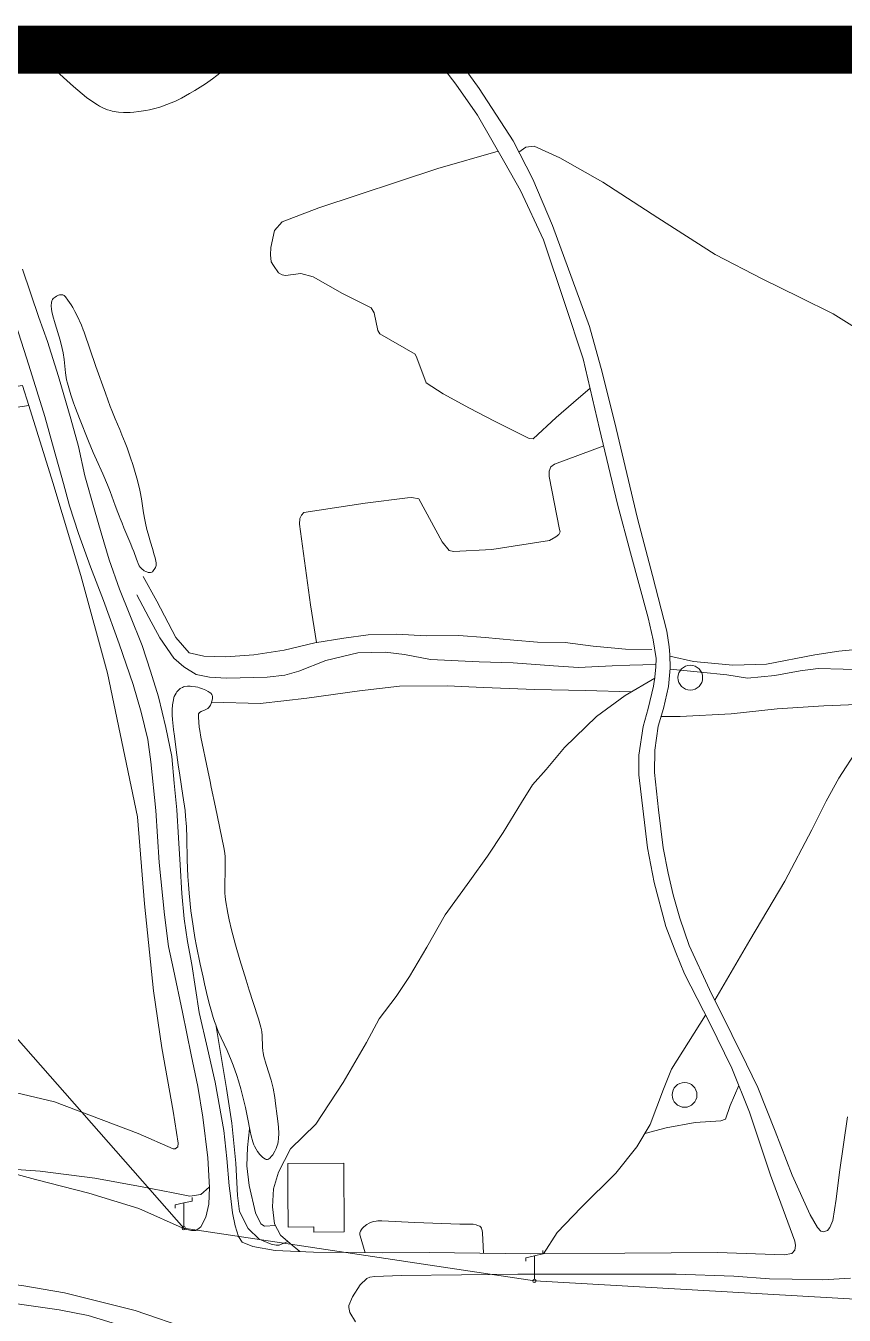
# Model space of a CAD drawing. Header units: millimetres. Extents: x 10 to 1007146, y 455139 to 1110758.
# Drawn here: x 503363.26 to 503376.89, y 555453.32 to 555474.79 of the extents above; entities that cross this region are included whole.
import ezdxf

# ---------------------------------------------------------------- set-up
doc = ezdxf.new("R2010")
doc.units = ezdxf.units.MM
doc.header["$LTSCALE"] = 10
doc.layers.add('CADRE', color=7, linetype='Continuous')
for name, color, linetype, lineweight in [('Hceau', 152, 'Continuous', 0), ('Hpuit', 152, 'Continuous', 0), ('OACCIDENT', 5, 'Continuous', 0), ('PBDUR', 1, 'Continuous', 0), ('PCLOTURE GRILLAGE', 30, 'Continuous', 0), ('PELECTRIQUE', 7, 'Continuous', 0), ('PELECTRIQUE-BT', 7, 'Continuous', 0), ('PISTE', 1, 'Continuous', 0), ('PLIMCULTURE', 2, 'Continuous', 0), ('Vjardin', 70, 'Continuous', 0)]:
    doc.layers.add(name, color=color, linetype=linetype, lineweight=lineweight)

# ---------------------------------------------------------------- blocks, each defined once
blk = doc.blocks.new('POTEAU BT_1')
at = {"layer": 'PELECTRIQUE-BT', "color": 7, "linetype": 'Continuous', "lineweight": 0}
for p, q in [((0, 375), (125.816461, 404.042842)), ((125.816461, 404.042842), (125.816461, 454.042842)), ((-125.816461, 345.957158), (0, 375)), ((-125.816461, 345.957158), (-125.816461, 295.957158)), ((0, 25), (0, 375))]:
    blk.add_line(p, q, dxfattribs=at)
blk.add_circle((0, 0), 25, dxfattribs=at)
blk = doc.blocks.new('puits_4')
at = {"layer": 'Hpuit', "color": 152, "linetype": 'Continuous', "lineweight": 0}
blk.add_circle((0, 0), 184.0799125992892, dxfattribs=at)

msp = doc.modelspace()

# ---------------------------------------------------------------- linework, layer by layer
at = {"elevation": -0.3541890150082452}
msp.add_lwpolyline([(503345.1074652424, 555474.3865933891), (503435.1138354588, 555474.3934711379), (503435.1209353135, 555381.4804874847), (503345.1145650972, 555381.473609736)], close=True, dxfattribs=at)
at = {"layer": 'CADRE', "color": 0, "lineweight": -2, "const_width": 0.8, "elevation": -0.3541890150082452, "flags": 128}
msp.add_lwpolyline([(503345.1074652424, 555474.3865933891), (503435.381180128, 555474.3865933891), (503435.3794921524, 555381.473609736), (503345.1074652424, 555381.4752497661)], close=True, dxfattribs=at)
at = {"layer": 'Hceau', "color": 0}
for points in [[(503373.7563465355, 555464.1528875504, 9.188846588406363), (503373.3194309563, 555464.1381070707, 9.104894105075882), (503373.0247186495, 555464.1296254983, 9.0377321184115), (503372.4641497385, 555464.1023742227, 8.936989138414921), (503372.0498948644, 555464.126793225, 8.836246158418344), (503371.3759555093, 555464.1757534103, 8.752293675087865), (503370.8133140491, 555464.1959307641, 8.651550695091286), (503370.0012948564, 555464.2324087531, 8.55080771509471), (503369.5705383483, 555464.314556028, 8.517226721762517), (503369.2469602473, 555464.3576063139, 8.483645728430325), (503368.7914962075, 555464.3428112083, 8.399693245099845), (503368.2556828197, 555464.2165943831, 8.332531258435461), (503367.8085024508, 555464.0388929145, 8.282159768437172), (503367.5735716313, 555463.9727172713, 8.282159768437172), (503367.2809268279, 555463.9374288215, 8.24857877510498), (503366.6008203954, 555463.9224562567, 8.147835795108403), (503366.3184676964, 555463.9387307535, 8.097464305110114), (503366.0958745974, 555463.985985261, 8.047092815111824), (503365.889749785, 555464.1116159314, 8.013511821779632), (503365.7269001615, 555464.2558405703, 7.979930828447441), (503365.4898087042, 555464.5959144119, 7.929559338449152), (503365.3104245929, 555464.9319095502, 7.912768841783056), (503365.1104199652, 555465.313256595, 7.895978345116959)], [(503377.58926362, 555464.0787491746, 9.617956610362716), (503377.2904309506, 555464.0640777505, 9.567585120364427), (503376.4578058855, 555464.0861041516, 9.46684214036785), (503376.1589793607, 555464.0466864462, 9.433261147035658), (503375.7344455461, 555463.9659257454, 9.416470650369561), (503375.283109987, 555463.924325375, 9.349308663705179), (503374.9368585104, 555463.9797309504, 9.315727670372985), (503374.4999287804, 555464.0226917565, 9.231775187042503), (503373.9916757981, 555464.070317669, 9.207729069020411)]]:
    msp.add_polyline3d(points, dxfattribs=at)
at = {"layer": 'OACCIDENT', "color": 0}
for points in [[(503365.2160045044, 555465.6155003202, 8.00061593678356), (503365.4431242557, 555465.2072821574, 8.050987426781848), (503365.7577677266, 555464.6011858358, 8.101358916780136), (503365.982767481, 555464.347155202, 8.134939910112328), (503366.2243816405, 555464.2910827716, 8.168520903444522), (503366.5909505245, 555464.2809464876, 8.286054380107194), (503367.0553993293, 555464.312558186, 8.336425870105483), (503367.5635751416, 555464.3900435197, 8.403587856769867), (503368.0738230275, 555464.5112867252, 8.470749843434252), (503368.5590879372, 555464.5908381138, 8.487540340100347), (503368.9652137634, 555464.64532487, 8.537911830098636), (503369.4359154385, 555464.6581886658, 8.60507381676302), (503369.9274551118, 555464.6273121234, 8.65544530676131), (503370.4731377978, 555464.6339825974, 8.73939779009179), (503370.9126089598, 555464.600982332, 8.756188286757887), (503371.3916556039, 555464.5555106472, 8.840140770088368), (503371.7811399577, 555464.5245555625, 8.90730275675275), (503372.2435150919, 555464.5186602671, 8.974464743417135), (503372.712151895, 555464.4565114655, 9.024836233415424), (503373.2516003625, 555464.4048353825, 9.125579213412001), (503373.6889821722, 555464.3989207152, 9.192741200076386)], [(503373.9896762366, 555464.2905350669, 9.20563708507246), (503374.3792765791, 555464.2021580592, 9.272799071736845), (503375.0347731921, 555464.1408059736, 9.390332548399517), (503375.5954335385, 555464.1536288465, 9.440704038397806), (503376.4034094949, 555464.3130876977, 9.558237515060478), (503376.8053414527, 555464.3711591284, 9.608609005058767), (503377.2093387829, 555464.412732039, 9.658980495057056), (503377.6092166711, 555464.4419265686, 9.726142481721439), (503377.8112162672, 555464.4585879907, 9.793304468385825), (503378.2275052155, 555464.4698295845, 9.850139068297471)], [(503373.3470962584, 555463.6965471053, 9.192741200076386), (503372.5762948015, 555463.7186805406, 9.108788716745906), (503371.7373010113, 555463.7345572154, 8.940883750084943), (503370.885904497, 555463.7669648654, 8.856931266754463), (503370.2762866236, 555463.7954286574, 8.789769280090079), (503369.4848274572, 555463.7885993699, 8.722607293425693), (503368.819441004, 555463.7095036798, 8.60507381676302), (503367.9432840435, 555463.588889246, 8.504330836766444), (503367.5589298559, 555463.5451652948, 8.38679736010377), (503367.1663104249, 555463.4993671975, 8.302844876773289), (503366.3560641439, 555463.5262811192, 8.231400082155961)], [(503377.8923987021, 555463.4823621416, 9.817672068450753), (503377.2430995747, 555463.4880311454, 9.733719585120273), (503376.5505208976, 555463.4647904348, 9.683348095121984), (503375.7775596592, 555463.4146728545, 9.6161861084576), (503375.0107913538, 555463.3274348694, 9.53223362512712), (503374.1615607395, 555463.2875688873, 9.414700148464444), (503373.8408068077, 555463.2836446165, 9.31270414967)], [(503362.8931386826, 555457.0665296243, 8.202287151923263), (503363.738369757, 555456.8696574684, 8.269449138587646), (503365.1330895805, 555456.3411590228, 8.403773111916417), (503365.7148490228, 555456.0838453479, 8.538097085245186), (503365.7478243246, 555456.0838768593, 8.538097085245186), (503365.7910963508, 555456.1189589836, 8.538097085245186), (503365.7952037299, 555456.1807991446, 8.538097085245186), (503365.712640047, 555456.7125121587, 8.470935098580801), (503365.5248445087, 555457.7656102993, 8.353401621918128), (503365.3844748384, 555458.7177546131, 8.286239635253743), (503365.237805362, 555460.1666445072, 8.235868145255456), (503365.1179288606, 555461.6134987541, 8.202287151923263)], [(503367.6247151284, 555454.5421435938, 8.946806989562166), (503367.4797270104, 555454.479835742, 8.946806989562166), (503367.4300115845, 555454.4797894072, 8.946806989562166), (503367.3450770512, 555454.4962896543, 8.946806989562166), (503367.1461947506, 555454.5810738532, 8.946806989562166), (503366.9617893184, 555454.7612029864, 8.963597486228261), (503366.816717759, 555455.0408453473, 8.963597486228261), (503366.783508901, 555455.3081573679, 8.946806989562166), (503366.7564481256, 555455.8469628993, 8.82927351289949), (503366.6921229398, 555456.5121356747, 8.728530532902916), (503366.6007839061, 555457.0902735179, 8.644578049572434), (503366.4328259209, 555458.1224851249, 8.450814934489175)], [(503367.4184546419, 555454.8084919367, 8.84122219001031), (503367.2338085181, 555454.8000172077, 8.84122219001031), (503367.1757078621, 555454.8373247217, 8.84122219001031), (503367.0864506951, 555455.021974747, 8.84122219001031), (503366.9826046915, 555455.4764460442, 8.807641196678116), (503366.9410306546, 555455.8043604846, 8.740479210013731), (503366.9534043216, 555456.1094931121, 8.656526726683252), (503366.988470597, 555456.4171871288, 8.6089260044448)], [(503362.7057579461, 555455.7704389545, 9.131674947258306), (503363.5004655457, 555455.7153289075, 9.064512960593921), (503364.4110402619, 555455.5981632104, 9.064512960593921), (503365.1974560216, 555455.4539702137, 9.014141470595632), (503365.7127673735, 555455.3509325074, 8.997350973929537), (503365.994225684, 555455.2952983315, 8.963769980597345), (503366.1763241829, 555455.3265161532, 8.930188987265153), (503366.3164850781, 555455.4497607141, 8.910667012601415)], [(503365.8624150268, 555450.8186159874, 8.756373541904436), (503365.9701011035, 555451.3268963943, 8.773164038570531), (503366.0633040954, 555451.7127856221, 8.789954535236628), (503366.1751356524, 555452.2252182998, 8.840326025234917), (503366.1605721816, 555452.4326232527, 8.857116521901013), (503366.1024901686, 555452.5570184853, 8.890697515233205), (503365.9407354107, 555452.7186489084, 8.890697515233205), (503365.6234893957, 555452.8635357199, 8.9074880118993), (503364.9703495692, 555453.1055848488, 8.941069005231492), (503364.2985598568, 555453.3082064514, 8.974649998563686), (503363.8175375561, 555453.4031545419, 9.008230991895879), (503363.1167462886, 555453.5061869178, 9.04181198522807), (503362.4491406312, 555453.5553225442, 9.075392978560263), (503361.1865085908, 555453.5935124236, 9.142554965224647), (503360.1000980159, 555453.6588370104, 9.226507448555129), (503359.3226160079, 555453.6788278036, 9.310459931885608), (503358.1201163554, 555453.6859628814, 9.411202911882185), (503357.8874511893, 555453.7010921454, 9.442261860678487)]]:
    msp.add_polyline3d(points, dxfattribs=at)
at = {"layer": 'PBDUR', "color": 0, "lineweight": 13}
msp.add_polyline3d([(503367.6289645264, 555454.9061232691, 9.28775369549747), (503367.6296520841, 555454.7825136996, 9.28775369549747), (503368.0592721319, 555454.7849034667, 9.28775369549747), (503368.0597550568, 555454.6980808525, 9.28775369549747), (503368.5624145179, 555454.700876822, 9.28775369549747), (503368.5560267483, 555455.8492433274, 9.28775369549747), (503367.6237473514, 555455.8440575909, 9.28775369549747), (503367.6270266984, 555455.254511488, 9.28775369549747), (503367.6270266984, 555455.254511488, 9.522820648822815), (503367.6289645264, 555454.9061232691, 9.522820648822815)], close=True, dxfattribs=at)
msp.add_3dface([(503362.9479071284, 555468.7580238648, 8.011675948874162), (503363.0479113734, 555468.4248884629, 8.011675948874162), (503363.3122855643, 555468.4646421439, 8.011675948874162), (503363.2060360383, 555468.7977732628, 8.011675948874162)], dxfattribs=at)
at = {"layer": 'PCLOTURE GRILLAGE', "color": 0, "linetype": 'Continuous', "lineweight": 0}
msp.add_polyline3d([(503365.1179288606, 555461.6134987541, 8.389581560260943), (503364.6179225379, 555464.0070209628, 8.255257586932174), (503364.1763671715, 555465.6345334998, 8.120933613603405), (503363.7098601034, 555467.178758789, 8.087352620271213), (503363.3122855643, 555468.4646421439, 8.020190633606829)], dxfattribs=at)
at = {"layer": 'PELECTRIQUE', "color": 0}
msp.add_polyline3d([(503381.6753255176, 555453.1428700186, 10.89136556350927), (503377.2748761934, 555453.5717473271, 9.85035477021131), (503371.732247428, 555453.8859667312, 9.14515391023527), (503365.8912257698, 555454.7644322662, 8.97724894357431), (503359.5728059308, 555461.9422622316, 8.255257586932174), (503354.9285413694, 555459.6609550811, 8.507115036923617), (503350.3067645433, 555457.3855172561, 8.876505963577731), (503345.9205152186, 555455.2487185381, 9.397011360226713)], dxfattribs=at)
at = {"layer": 'PISTE', "color": 0}
for points in [[(503363.203019732, 555470.7366020229, 7.618935150126373), (503363.4740053358, 555469.9269023691, 7.702887633456855), (503363.6210422577, 555469.528881112, 7.744863875122095), (503363.8027593478, 555468.9439204726, 7.820421110119526), (503364.0117934899, 555468.2413360958, 7.870792600117816), (503364.136803105, 555467.7813460364, 7.912768841783056), (503364.2450256218, 555467.2929961048, 7.946349835115249), (503364.4057463186, 555466.7269364903, 7.954745083448297), (503364.5139446595, 555466.3425618197, 7.9379545867822), (503364.6494480604, 555465.8920259476, 7.921164090116103), (503364.8195966781, 555465.4057872839, 7.912768841783056), (503364.9939300305, 555464.9783635873, 7.929559338449152), (503365.1966219315, 555464.4679747284, 7.971535580114392), (503365.3373678303, 555464.0415955207, 8.005116573446584), (503365.47181675, 555463.6120644794, 8.055488063444873), (503365.5936896596, 555463.0995611182, 8.12265005010926), (503365.693513872, 555462.6175113467, 8.1646262917745), (503365.7282531993, 555462.1764103024, 8.214997781772786), (503365.7745396086, 555461.7290096745, 8.24857877510498), (503365.8019364896, 555461.2669022622, 8.29055501677022), (503365.8335302091, 555460.8121472814, 8.307345513436315), (503365.8567316604, 555460.337436042, 8.315740761769364), (503365.8988142026, 555459.9131402716, 8.340926506768508), (503365.9513812441, 555459.5392585447, 8.374507500100702), (503366.0228432416, 555459.1559278985, 8.408088493432894), (503366.1501219343, 555458.3544935232, 8.458459983431181), (503366.2835597617, 555457.7590220376, 8.534017218428614), (503366.4148909162, 555457.1961080595, 8.634760198425191), (503366.5592307585, 555456.3933404793, 8.752293675087865), (503366.6090993578, 555455.922586671, 8.827850910085298), (503366.6496350915, 555455.4684163469, 8.903408145082729), (503366.66936928, 555455.3045879413, 8.936989138414921), (503366.7015720056, 555455.0173674639, 8.962174883414066), (503366.7472315332, 555454.804823637, 8.962174883414066), (503366.803248867, 555454.6233992126, 8.970570131747113), (503366.866494905, 555454.5290900345, 8.970570131747113), (503367.0426005082, 555454.4567150706, 8.970570131747113), (503367.4134358896, 555454.394886882, 8.970570131747113), (503368.0515022337, 555454.3664721653, 8.970570131747113), (503369.2053988037, 555454.3530520488, 9.004151125079307), (503369.9760398257, 555454.3620691143, 9.020941621745402), (503371.6685608826, 555454.3367213305, 9.121684601741979), (503373.2367759626, 555454.3464905507, 9.272799071736845), (503374.780085767, 555454.3582976891, 9.474285031729998), (503375.8926474768, 555454.3201769366, 9.658980495057056), (503376.0203793266, 555454.3429739757, 9.675770991723153), (503376.0718730238, 555454.3966219805, 9.692561488389249), (503376.0821545287, 555454.4770308877, 9.709351985055344), (503376.0697748677, 555454.5491724377, 9.709351985055344), (503375.9543209225, 555454.8644759352, 9.709351985055344), (503375.6636273683, 555455.6455175184, 9.658980495057056), (503375.3131192468, 555456.6945000759, 9.575028011726575), (503375.0203772934, 555457.4281248039, 9.558237515060478), (503374.6534615518, 555458.1761102609, 9.491075528396093), (503374.2329601009, 555458.9982599485, 9.42391354173171), (503374.0886514033, 555459.3568282243, 9.407123045065614), (503373.9237214404, 555459.7895916816, 9.390332548399517), (503373.7257534182, 555460.5191826269, 9.390332548399517), (503373.6164153854, 555461.0963047248, 9.390332548399517), (503373.4718939591, 555462.3124643946, 9.33996105840123), (503373.4738724203, 555462.6423091524, 9.323170561735132), (503373.5438043102, 555463.1165242413, 9.306380065069035), (503373.6240806245, 555463.417581519, 9.25600857507075), (503373.714640417, 555463.7908016674, 9.222427581738556), (503373.7372672978, 555463.9371907823, 9.20563708507246), (503373.7557658313, 555464.1144988338, 9.188846588406363), (503373.7577928387, 555464.2484993535, 9.188846588406363), (503373.7103285806, 555464.5618054998, 9.20563708507246), (503373.6257665977, 555464.9266145555, 9.222427581738556), (503373.3308768434, 555466.0127568293, 9.20563708507246), (503373.1184668811, 555466.8227334128, 9.20563708507246), (503372.8173553993, 555468.073791358, 9.172056091740268), (503372.5451082671, 555469.2424157668, 9.172056091740268), (503372.2402290195, 555470.163594341, 9.172056091740268), (503371.8841508779, 555471.2220541486, 9.138475098408074), (503371.5022054209, 555472.0415839949, 9.121684601741979), (503371.2413774754, 555472.5030706789, 9.088103608409787), (503370.7859669226, 555473.2956637382, 9.07131311174369), (503370.423734794, 555473.8171184398, 9.054522615077595), (503369.9825864529, 555474.3884941972, 9.054522615077595)], [(503370.3384819555, 555474.3885213926, 9.073864350224062), (503370.3925761102, 555474.3180959004, 9.07131311174369), (503370.8106896011, 555473.7407827027, 9.088103608409787), (503371.375785602, 555472.8695951055, 9.104894105075882), (503371.7028702478, 555472.2301127274, 9.138475098408074), (503372.0320553887, 555471.4602064086, 9.172056091740268), (503372.3592014688, 555470.5660841754, 9.172056091740268), (503372.6470071385, 555469.7795878107, 9.20563708507246), (503372.8582472563, 555469.0178821367, 9.20563708507246), (503373.0922907845, 555468.0802215234, 9.20563708507246), (503373.4485513238, 555466.5816081491, 9.239218078404653), (503373.6991512301, 555465.6315372657, 9.239218078404653), (503373.9393993525, 555464.7063023179, 9.239218078404653), (503373.9746383576, 555464.4454757259, 9.222427581738556), (503373.9891530931, 555464.3192007702, 9.20563708507246), (503373.9933468968, 555464.0894066885, 9.20563708507246), (503373.9665215234, 555463.7829925135, 9.239218078404653), (503373.879704108, 555463.4185707594, 9.28958956840294), (503373.7949387094, 555463.1245386183, 9.33996105840123), (503373.7391668775, 555462.7270139739, 9.373542051733422), (503373.7330498536, 555462.3522959615, 9.373542051733422), (503373.7973442417, 555461.7312668547, 9.390332548399517), (503373.8781956138, 555461.0957573216, 9.407123045065614), (503373.9610637044, 555460.6776247651, 9.407123045065614), (503374.0418491961, 555460.3153871653, 9.407123045065614), (503374.1516100226, 555459.924186046, 9.42391354173171), (503374.3110457531, 555459.4729816141, 9.42391354173171), (503374.6505678577, 555458.7403467344, 9.457494535063903), (503375.0180135177, 555457.9922245314, 9.533051770061334), (503375.2636947459, 555457.4927854659, 9.566632763393526), (503375.452600824, 555457.1089191104, 9.600213756725719), (503375.7406378196, 555456.3772389219, 9.64218999839096), (503376.0275260193, 555455.646895729, 9.709351985055344), (503376.3277998367, 555454.9867372755, 9.742932978387536), (503376.4484163757, 555454.7744480114, 9.76811872338668), (503376.5040763678, 555454.713666413, 9.784909220052777), (503376.549419408, 555454.7023667393, 9.793304468385825), (503376.6122724926, 555454.7230468001, 9.801699716718874), (503376.6534781379, 555454.7746389739, 9.826885461718017), (503376.701880632, 555454.8922267448, 9.843675958384114), (503376.7584681693, 555455.2469694898, 9.885652200049355), (503376.8150316218, 555455.6986334723, 9.894047448382402), (503376.9446415363, 555456.6195049603, 9.90244269671545)], [(503363.0972549112, 555469.793576737, 7.686097136790758), (503363.3086470452, 555469.1328655768, 7.770049620121237), (503363.5759998991, 555468.2815997633, 7.820421110119526), (503363.7231605789, 555467.7596401358, 7.870792600117816), (503363.8889770106, 555467.1651843748, 7.921164090116103), (503363.9884702297, 555466.7944226619, 7.9379545867822), (503364.1376866897, 555466.3346193715, 7.9379545867822), (503364.3366288613, 555465.7754153269, 7.921164090116103), (503364.5542090425, 555465.2162288256, 7.921164090116103), (503364.8173877213, 555464.497555119, 7.9379545867822), (503365.047422536, 555463.8182149838, 8.005116573446584), (503365.182143742, 555463.3542544901, 8.055488063444873), (503365.2899402147, 555462.9026997803, 8.12265005010926), (503365.3438738794, 555462.53189552, 8.173021540107547), (503365.4269071338, 555461.7218940508, 8.223393030105834), (503365.483033285, 555460.8517849128, 8.273764520104123), (503365.5681526387, 555459.9796308929, 8.307345513436315), (503365.638690228, 555459.4575998153, 8.357717003434605), (503365.7195490082, 555459.072318048, 8.391297996766797), (503365.8688261065, 555458.3638972057, 8.458459983431181), (503366.01189198, 555457.6492551217, 8.559202963427758), (503366.1238484564, 555457.1231189105, 8.643155446758238), (503366.210950263, 555456.6135342149, 8.727107930088719), (503366.2898088481, 555455.9381966877, 8.827850910085298), (503366.3168511753, 555455.4430585355, 8.911803393415777), (503366.3065643686, 555455.1654259907, 8.962174883414066), (503366.2569159373, 555454.9478391871, 8.978965380080162), (503366.1741190827, 555454.7882323609, 8.978965380080162), (503366.1451326397, 555454.7633436074, 8.978965380080162), (503366.0892271227, 555454.7280705613, 8.978965380080162), (503366.0208881733, 555454.725935073, 8.978965380080162), (503365.915267051, 555454.7486264104, 8.978965380080162), (503365.1427395768, 555455.0938985319, 8.995755876746259), (503364.3101778891, 555455.350026662, 9.02933687007845), (503363.4227219018, 555455.5769787885, 9.079708360076738), (503362.7057579461, 555455.7704389545, 9.131674947258306)], [(503367.8269846565, 555454.3764705403, 8.970570131747113), (503367.6633204726, 555454.5089414335, 8.970570131747113), (503367.4996542003, 555454.6497014591, 8.869827151750536), (503367.4043292608, 555454.8361150302, 8.836246158418344), (503367.3690479741, 555455.1199809789, 8.836246158418344), (503367.3855448461, 555455.4204734758, 8.819455661752249), (503367.4683285305, 555455.6982332355, 8.802665165086152), (503367.6691483472, 555456.0880054857, 8.785874668420057), (503368.0915914291, 555456.4966357352, 8.785874668420057), (503368.5450346008, 555457.1891939738, 8.785874668420057), (503368.9342732192, 555457.8588973433, 8.802665165086152), (503369.14337825, 555458.2486772786, 8.802665165086152), (503369.429124382, 555458.6240233551, 8.836246158418344), (503369.6485999627, 555458.9557898944, 8.869827151750536), (503369.9384614015, 555459.443041588, 8.869827151750536), (503370.2469522364, 555459.9800448349, 8.920198641748826), (503370.6569281133, 555460.5502993411, 8.970570131747113), (503370.9509518231, 555460.956736901, 9.004151125079307), (503371.209766702, 555461.3507080728, 9.054522615077595), (503371.5141236105, 555461.8524790568, 9.088103608409787), (503371.6983959079, 555462.1489843181, 9.088103608409787), (503371.9261753223, 555462.4040851885, 9.104894105075882), (503372.2347082917, 555462.7690912916, 9.138475098408074), (503372.7669033922, 555463.2855816684, 9.155265595074171), (503373.2411434764, 555463.6341651122, 9.188846588406363), (503373.7354100677, 555463.9251751371, 9.207015249038813)], [(503374.7375125021, 555458.5633269177, 9.475372720104028), (503375.3200602041, 555459.5584540638, 9.576115700100607), (503375.9046766795, 555460.5453122723, 9.660068183431086), (503376.3508608183, 555461.3997056066, 9.693649176763278), (503376.5904741004, 555461.8755095056, 9.693649176763278), (503376.8032433102, 555462.2603078686, 9.710439673429374), (503377.1172525389, 555462.7485879783, 9.77760166009376), (503377.3755037038, 555463.0693292585, 9.794392156759855), (503377.7102277136, 555463.3611940416, 9.794392156759855), (503378.0713610778, 555463.6013960365, 9.840541956213064)], [(503371.8840852749, 555454.3380640249, 9.142452655131628), (503372.113394887, 555454.6939295963, 9.192824145129917), (503372.5100879947, 555455.1078487874, 9.226405138462109), (503373.0886063087, 555455.6811543572, 9.276776628460398), (503373.435694525, 555456.1177720764, 9.360729111790878), (503373.6587996344, 555456.4922414918, 9.377519608456975), (503373.879785022, 555457.0817533528, 9.411100601789167), (503374.0140347431, 555457.4147846441, 9.427891098455262), (503374.5828811089, 555458.3141067435, 9.479802500871122)], [(503366.0174676224, 555453.07197753, 8.911803393415777), (503365.0829199826, 555453.3914513215, 8.94538438674797), (503363.9048760958, 555453.687696667, 9.012546373412354), (503363.1951497853, 555453.8117114439, 9.046127366744548), (503362.2252748504, 555453.9228884766, 9.096498856742834), (503361.1763249508, 555453.9902286588, 9.180451340073315), (503359.8422475015, 555454.0613581601, 9.264403823403796), (503358.9639592925, 555454.12059329, 9.348356306734276), (503358.0835994263, 555454.1423405673, 9.415518293398662), (503357.3385335414, 555454.1059561629, 9.499470776729142), (503356.5060725309, 555454.006981526, 9.600213756725719), (503355.7423023795, 555453.8664473755, 9.6841662400562), (503355.086767036, 555453.6802408224, 9.784909220052777), (503354.5727479106, 555453.5192106797, 9.868861703383258), (503353.7965469378, 555453.1579149119, 9.969604683379835)], [(503376.9968756438, 555453.9345079364, 9.835280710051066), (503376.5332584257, 555453.904238086, 9.759723475053633), (503376.0264555623, 555453.914044187, 9.675770991723153), (503375.6481523091, 555453.9219146484, 9.617004253391816), (503375.0529335874, 555453.9655818803, 9.524656521728286), (503374.0948367098, 555453.9965615725, 9.38193730006647), (503373.4955160013, 555454.0001081588, 9.314775313402084), (503372.4829434545, 555453.9991484995, 9.197241836739412), (503371.4570075096, 555453.996118894, 9.11328935340893), (503370.5184518563, 555453.9890576272, 9.02933687007845), (503369.5117697436, 555453.9764837597, 9.020941621745402), (503369.073729067, 555453.960528195, 8.995755876746259), (503368.9929578833, 555453.9480188116, 8.995755876746259), (503368.9380780531, 555453.9272454452, 8.995755876746259), (503368.8304047958, 555453.8225003377, 8.98736062841321), (503368.6999721744, 555453.6234511215, 8.978965380080162), (503368.6420165816, 555453.4762740714, 8.978965380080162), (503368.6399530541, 555453.4451900029, 8.978965380080162), (503368.6565432618, 555453.3592117263, 8.970570131747113), (503368.7497820457, 555453.204925268, 8.962174883414066)]]:
    msp.add_polyline3d(points, dxfattribs=at)
at = {"layer": 'PLIMCULTURE', "color": 0}
for points in [[(503371.4727655449, 555472.6799897874, 9.114850757662234), (503371.5864997179, 555472.762837752, 9.114850757662234), (503371.7271368314, 555472.7815549029, 9.148431750994424), (503372.1573817807, 555472.5852556061, 9.198803240992714), (503372.868960183, 555472.1801423102, 9.2659652276571), (503373.7874097569, 555471.5868588381, 9.366708207653675), (503374.7410235879, 555470.977044115, 9.433870194318061), (503375.5353328392, 555470.5699163487, 9.517822677648542), (503376.1496776988, 555470.2702736352, 9.568194167646828), (503376.71024281, 555469.9912881899, 9.635356154311214), (503377.1984249836, 555469.6874231002, 9.702518140975599), (503377.6328418446, 555469.344205261, 9.752889630973888), (503378.1045198183, 555468.8665068976, 9.82005161763827), (503378.2865873744, 555468.6141713979, 9.836842114304368), (503378.4273131918, 555468.2645508398, 9.87042310763656), (503378.5039569688, 555467.7741744568, 9.887213604302657), (503378.5247332568, 555467.3851573619, 9.887213604302657), (503378.4049354506, 555466.7166896537, 9.887213604302657), (503378.2189464005, 555466.0771483687, 9.87042310763656), (503377.9709859955, 555465.1209611165, 9.803261120972175), (503377.8241263415, 555464.4589366525, 9.795067022789187)], [(503371.1297253005, 555472.6973891996, 9.083987026373839), (503370.120456536, 555472.4111442539, 8.949663053045068), (503368.1433051733, 555471.7559071293, 8.68101510638753), (503367.5286187574, 555471.5213627382, 8.529900636392664), (503367.4020178868, 555471.3758918421, 8.496319643060472), (503367.3439578996, 555471.0933896488, 8.479529146394375), (503367.3356824033, 555470.9749987765, 8.479529146394375), (503367.3460903166, 555470.8586976217, 8.479529146394375), (503367.3855502621, 555470.7922624324, 8.479529146394375), (503367.4706945101, 555470.6739347789, 8.479529146394375), (503367.5288304474, 555470.640743178, 8.479529146394375), (503367.5828088792, 555470.6303950659, 8.479529146394375), (503367.8423009255, 555470.6617244699, 8.513110139726567), (503368.0457620291, 555470.6057849032, 8.54669113305876), (503368.5378400822, 555470.3278085944, 8.647434113055338), (503369.0133002059, 555470.091359735, 8.731386596385818), (503369.0631441039, 555470.00831618, 8.731386596385818), (503369.1254948638, 555469.7134338161, 8.748177093051915), (503369.1587237995, 555469.6594560277, 8.748177093051915), (503369.7463131277, 555469.3171593783, 8.8153390797163), (503369.7712390329, 555469.2590220614, 8.8153390797163), (503369.9270396559, 555468.8395868744, 8.832129576382396), (503370.2135711207, 555468.6570105505, 8.848920073048491), (503370.6516632123, 555468.4205364482, 8.882501066380684), (503371.0648395129, 555468.2006609823, 8.916082059712876), (503371.6461878292, 555467.9123603024, 8.98324404637726), (503371.708468797, 555467.9082485915, 8.98324404637726), (503372.0924427608, 555468.2636639068, 9.067196529707742), (503372.3830224245, 555468.5130923733, 9.11756801970603), (503372.6591016397, 555468.7530976885, 9.172056091740268)], [(503368.1034846355, 555464.5161492808, 8.471776190527128), (503368.0016018514, 555465.1454282684, 8.488566687193224), (503367.8185768957, 555466.4891632197, 8.50535718385932), (503367.8247830671, 555466.5805600764, 8.50535718385932), (503367.8538349116, 555466.6387413674, 8.50535718385932), (503367.8932703913, 555466.6844681496, 8.50535718385932), (503368.9126147248, 555466.8368920392, 8.6061001638559), (503369.6184781009, 555466.9267582321, 8.690052647186379), (503369.6911417879, 555466.9309691323, 8.690052647186379), (503369.8074106646, 555466.9082120063, 8.690052647186379), (503370.1978960691, 555466.1960747177, 8.757214633850763), (503370.3141951772, 555466.0486921469, 8.757214633850763), (503370.3847882152, 555466.0300534857, 8.757214633850763), (503371.0242289818, 555466.0637863231, 8.85795761384734), (503371.983365508, 555466.2161631879, 9.025862580508303), (503372.0892332171, 555466.278558607, 9.025862580508303), (503372.1369746476, 555466.3180605554, 9.025862580508303), (503372.1598025645, 555466.3575431379, 9.025862580508303), (503372.149411894, 555466.3990768837, 9.025862580508303), (503371.9768796773, 555467.2796287631, 9.042653077174398), (503371.9768580767, 555467.3689435701, 9.042653077174398), (503372.0059068421, 555467.4395874392, 9.042653077174398), (503372.064027457, 555467.4853287457, 9.042653077174398), (503372.8857275246, 555467.7897189523, 9.179681104022919)], [(503373.5689302885, 555456.3414010031, 9.370756172526583), (503373.9241379816, 555456.4347123399, 9.387546669192679), (503374.4115248671, 555456.5260769005, 9.437918159190966), (503374.8369692796, 555456.5512593358, 9.505080145855352), (503374.9133775459, 555456.5823251308, 9.521870642521447), (503374.9938685218, 555456.8076397107, 9.538661139187544), (503375.1346071193, 555457.1418595935, 9.564789278796233)]]:
    msp.add_polyline3d(points, dxfattribs=at)
at = {"layer": 'Vjardin', "color": 0}
for points in [[(503366.8715552167, 555474.3882564707, 8.811338699086575), (503366.842720944, 555474.348274767, 8.804870428918278), (503366.7836041846, 555474.27350172, 8.789026020770994), (503366.75316507, 555474.2378063801, 8.780377347874932), (503366.7059810025, 555474.1861871086, 8.766811410125237), (503366.6307648618, 555474.1126348438, 8.745876347262081), (503366.5906933403, 555474.0773945737, 8.735490529580947), (503366.4432305486, 555473.9576745636, 8.69811499593886), (503366.3677318207, 555473.9010090395, 8.679265312761634), (503366.2508828632, 555473.8200897292, 8.651538046250465), (503366.0771172161, 555473.7103940984, 8.61297576030402), (503365.9886972957, 555473.6582522899, 8.59435386819823), (503365.8530404971, 555473.5834815656, 8.567585562919984), (503365.7507764439, 555473.5332293091, 8.549537458053598), (503365.6813735594, 555473.502963389, 8.538417895668154), (503365.5380693752, 555473.448517872, 8.517214072921696), (503365.494347242, 555473.434072801, 8.511163113733168), (503365.4064738391, 555473.4092029426, 8.499944039670817), (503365.3180997385, 555473.388794057, 8.489299536404376), (503365.2589478216, 555473.3771333502, 8.482165478244243), (503365.1401923004, 555473.3570417223, 8.466842582923407), (503365.0567161111, 555473.3467367244, 8.453674691881343), (503365.0007811042, 555473.3428872026, 8.443518232384665), (503364.9260452456, 555473.3416122422, 8.429182058584576), (503364.8886766837, 555473.3426610314, 8.421982405550798), (503364.8047848159, 555473.349225302, 8.40658406493161), (503364.7630176988, 555473.3547311842, 8.399680596259023), (503364.6995180383, 555473.3666709794, 8.390008598559485), (503364.6681672358, 555473.3744493, 8.385533483451393), (503364.6216890608, 555473.3884865214, 8.379430025976623), (503364.5533219426, 555473.4151350914, 8.372020379797874), (503364.4867524317, 555473.4488890892, 8.367274042200302), (503364.454204229, 555473.4685693177, 8.36609960292683), (503364.3917692031, 555473.5097367477, 8.365610439790625), (503364.2731672685, 555473.5949925137, 8.369058760059263), (503364.1977077212, 555473.6540153058, 8.373213176681032), (503364.0520106246, 555473.7773788394, 8.381245750286093), (503363.9442988739, 555473.8746184793, 8.382890099592926), (503363.586445872, 555474.1961543321, 8.374252508424664), (503363.4725756636, 555474.3070926437, 8.37101653197053), (503363.4180523094, 555474.3645096255, 8.3695694150312), (503363.3974460946, 555474.3879910001, 8.369084958501814)], [(503363.8986794784, 555470.2938432171, 7.801501354602881), (503363.9199719239, 555470.2708122004, 7.80840784556487), (503363.9622967933, 555470.2187970206, 7.831113522269784), (503364.016354915, 555470.1397178, 7.868710690467863), (503364.0415328274, 555470.0971996939, 7.885601370430734), (503364.0649829835, 555470.0534009006, 7.898229614909948), (503364.075944286, 555470.0311864559, 7.902244334599456), (503364.1130932726, 555469.9548479432, 7.91099990699096), (503364.185457092, 555469.8021769264, 7.923159584676548), (503364.2177991712, 555469.7245314099, 7.930743292337399), (503364.2323818209, 555469.6850937742, 7.93582532793165), (503364.4284836766, 555469.1117043415, 8.019777811262133), (503364.5860858582, 555468.6681732503, 8.078256088860744), (503364.6663020389, 555468.4465796356, 8.103730294592612), (503364.6919659117, 555468.3785903831, 8.110636449744666), (503364.7469078977, 555468.2436821568, 8.12214723070243), (503364.8237369719, 555468.0647736437, 8.13256539807381), (503364.8619026855, 555467.9751673582, 8.135590933636395), (503364.9166147842, 555467.839858605, 8.137311287924804), (503364.9476558468, 555467.757516911, 8.137311287924804), (503365.0061553299, 555467.5913419174, 8.137311287924804), (503365.0424733218, 555467.4795467374, 8.137311287924804), (503365.1085814343, 555467.2538363581, 8.137311287924804), (503365.1523703382, 555467.0829686398, 8.137311287924804), (503365.1652330144, 555467.0253636672, 8.137311287924804), (503365.1863607572, 555466.9091561271, 8.137311287924804), (503365.2207610735, 555466.6754750028, 8.137311287924804), (503365.2400542644, 555466.5595579101, 8.137311287924804), (503365.2508890014, 555466.5061242136, 8.137339495959205), (503365.2768590418, 555466.3997748559, 8.1371261447149), (503365.296517488, 555466.3291901174, 8.136315051789284), (503365.3386686879, 555466.1885472949, 8.131528193126423), (503365.3703176358, 555466.0833254614, 8.123804564660018), (503365.3996690817, 555465.978135914, 8.111238445018468), (503365.412828346, 555465.9254997197, 8.102774131775801), (503365.4299353968, 555465.8464328989, 8.086939797926517), (503365.4319891982, 555465.8304790616, 8.083300289869172), (503365.4301049151, 555465.7989528571, 8.075883927491757), (503365.420741089, 555465.7680585232, 8.068360441745615), (503365.4106449377, 555465.7478859847, 8.063330568627674), (503365.3820195713, 555465.7087543283, 8.053358804594325), (503365.3680826082, 555465.6964516499, 8.049606800209316), (503365.3577851067, 555465.6906148222, 8.047106247509157), (503365.3354211157, 555465.6840344848, 8.042109283764685), (503365.3236415394, 555465.6830320874, 8.039613768213524), (503365.2996046771, 555465.6849550013, 8.034630684612958), (503365.2758873954, 555465.691251864, 8.029661257283017), (503365.2608202557, 555465.6973682741, 8.026357783032285), (503365.2340028604, 555465.7128240039, 8.019777811262133), (503365.1859032973, 555465.74864845, 8.009644746524144), (503365.1642399527, 555465.7694423845, 8.006362987982431), (503365.1467463513, 555465.7932827695, 8.003946835512181), (503365.1401675999, 555465.8066091079, 8.002987314596036), (503365.1036290675, 555465.9026210923, 7.999345791679091), (503365.058239022, 555466.0310052615, 8.000621757489071), (503365.0337774806, 555466.0943409518, 8.002987314596036), (503365.0095069095, 555466.1531984073, 8.006772004481219), (503364.9604825525, 555466.2707073179, 8.019651322853914), (503364.8949650352, 555466.4273392882, 8.040097894200729), (503364.8625271872, 555466.5058080914, 8.048212517366165), (503364.830532145, 555466.5844812128, 8.05284020212063), (503364.814754124, 555466.6239183093, 8.053358804594325), (503364.7924024708, 555466.6814680437, 8.05260603066046), (503364.7496934717, 555466.7974547627, 8.048375609057114), (503364.6941469255, 555466.9527455985, 8.038045535824912), (503364.6657307088, 555467.0301220954, 8.03130706176623), (503364.6207495795, 555467.1451707237, 8.019777811262133), (503364.5430597821, 555467.3246331455, 7.996186156016464), (503364.4353778808, 555467.5615287514, 7.963275439311182), (503364.3829621418, 555467.6809919286, 7.952615824597745), (503364.3042349291, 555467.8690666766, 7.941313917418507), (503364.1514215124, 555468.2481004628, 7.919034831265553), (503364.0857510926, 555468.4208061878, 7.909123065273623), (503364.0550032866, 555468.5077713353, 7.9042065839765), (503364.0116504888, 555468.6390750798, 7.896803765933064), (503363.9532309872, 555468.8381728855, 7.885453837933361), (503363.9401742834, 555468.8933907943, 7.881732839998866), (503363.9332373075, 555468.9305123735, 7.878706856689702), (503363.9225746635, 555469.0053114305, 7.871626080372319), (503363.8997864702, 555469.2311538473, 7.846623911470057), (503363.8822294052, 555469.3428252038, 7.835082347935074), (503363.8668599309, 555469.4118490898, 7.828662669439757), (503363.8305206399, 555469.5489542629, 7.81632098277031), (503363.7488315152, 555469.8214217388, 7.794185959078752), (503363.7111342535, 555469.9579426108, 7.784710857936784), (503363.6946560512, 555470.0298370273, 7.782163403782604), (503363.6885993731, 555470.0665915215, 7.782082473588674), (503363.6844253868, 555470.1220039834, 7.782869612072381), (503363.6884725091, 555470.1769766028, 7.784125541223005), (503363.6943975995, 555470.2040249786, 7.784710857936784), (503363.7052872176, 555470.2278093254, 7.785335688286053), (503363.7166400306, 555470.2427902264, 7.785916527534055), (503363.7467605787, 555470.2696282193, 7.787480506330179), (503363.7706154937, 555470.284476647, 7.788826656416222), (503363.8045976459, 555470.2994156219, 7.791007629996504), (503363.8216755475, 555470.3044435538, 7.792266245626595), (503363.857906869, 555470.3087834197, 7.79551610222464), (503363.8786997917, 555470.3056017542, 7.798009490979553), (503363.8876121278, 555470.3019864339, 7.799355864938886), (503363.8986794784, 555470.2938432171, 7.801501354602881)], [(503367.3092514964, 555455.9173150103, 8.780271008062714), (503367.3011037906, 555455.9122579857, 8.777484681109296), (503367.2834482759, 555455.9074916055, 8.771005900065717), (503367.2642883934, 555455.9092551584, 8.763470325161974), (503367.2508624843, 555455.9137030544, 8.757949162111583), (503367.2229390176, 555455.9294913755, 8.745954590976545), (503367.2014912147, 555455.9465234716, 8.736337442232783), (503367.1589036605, 555455.990814667, 8.716292275692933), (503367.1191993669, 555456.0439402347, 8.69637572435754), (503367.0957967071, 555456.0814199841, 8.68388672906401), (503367.0701571093, 555456.1305666072, 8.669071242552425), (503367.0603079431, 555456.1536475265, 8.66273753140004), (503367.0422176051, 555456.2038847655, 8.649269650150874), (503367.0135736025, 555456.3046317135, 8.624687019791978), (503366.9958810209, 555456.3821064148, 8.612366041401753), (503366.9842265039, 555456.4378944121, 8.60713143616113), (503366.9624007059, 555456.5499458032, 8.59967388109856), (503366.9189348207, 555456.773947073, 8.588012769227314), (503366.8940105998, 555456.8847517009, 8.57878504806956), (503366.840708903, 555457.0845125625, 8.556496223428539), (503366.8008327919, 555457.2166733358, 8.541055234947818), (503366.7726515266, 555457.3043523876, 8.530873477769498), (503366.7132111487, 555457.4787328249, 8.511623061405174), (503366.6822774611, 555457.5607103972, 8.503112854138287), (503366.6122724303, 555457.7213901014, 8.486846444841461), (503366.5129064083, 555457.9334603621, 8.46678392812172), (503366.4655652465, 555458.0406640661, 8.457477963249504), (503366.4227038586, 555458.1498903598, 8.44867224324129), (503366.4036369065, 555458.2055533172, 8.44446107474079), (503366.3819271366, 555458.2743168018, 8.440250465923512), (503366.3413209631, 555458.4124878455, 8.43588001157797), (503366.3161271403, 555458.5050145419, 8.434740496537565), (503366.2695560271, 555458.690844395, 8.432645714173502), (503366.2373652332, 555458.8307088995, 8.427670578074693), (503366.2127634982, 555458.9415597819, 8.419918629637246), (503366.1647527305, 555459.1630353017, 8.396703417326835), (503366.1047779763, 555459.4588787113, 8.359804845726712), (503366.0772325562, 555459.6074920913, 8.343367733047113), (503366.0517359685, 555459.7568384771, 8.33097444358458), (503366.039854766, 555459.8318503445, 8.326927598078118), (503366.0291381265, 555459.9042697364, 8.324784682956945), (503366.0100749718, 555460.0494013035, 8.324804607679656), (503365.9795516741, 555460.3404605527, 8.329474044802497), (503365.9670181871, 555460.4861737939, 8.326927598078118), (503365.9579818313, 555460.6230119577, 8.32124972372551), (503365.9491268246, 555460.8973953099, 8.30914265626281), (503365.9427961539, 555461.263373925, 8.290291405972562), (503365.9357868442, 555461.4458156805, 8.279183149188205), (503365.9225463005, 555461.627534297, 8.26664411821461), (503365.9127294811, 555461.7180382418, 8.259765611413732), (503365.8772520357, 555461.9717391527, 8.238750737723091), (503365.8237031706, 555462.3093572494, 8.208337999175146), (503365.7983372847, 555462.478273081, 8.192603624749347), (503365.7865861215, 555462.5624789867, 8.183506309782368), (503365.7641530109, 555462.7309341992, 8.160344827061289), (503365.736007172, 555462.9555984092, 8.128551573877457), (503365.722485148, 555463.0679404626, 8.116525436608688), (503365.7092087131, 555463.1802801841, 8.109604953566144), (503365.7026340759, 555463.2364472513, 8.108651141418868), (503365.6967740829, 555463.3081969615, 8.108651141418868), (503365.6957408367, 555463.3442826823, 8.108651141418868), (503365.6966334122, 555463.3985779559, 8.108651141418868), (503365.7036374341, 555463.4801656414, 8.108651141418868), (503365.7176969479, 555463.5615783494, 8.108651141418868), (503365.7274628985, 555463.6020964672, 8.108651141418868), (503365.7323934996, 555463.618003377, 8.108651141418868), (503365.7457079884, 555463.6478154736, 8.108651141418868), (503365.7629846392, 555463.6754748835, 8.108651141418868), (503365.7763226762, 555463.6930243225, 8.108651141418868), (503365.8063392636, 555463.7268129013, 8.108651141418868), (503365.814503971, 555463.7349682217, 8.109574506798857), (503365.8311047731, 555463.7491190658, 8.11581665377609), (503365.8425615533, 555463.7570624058, 8.12200910088319), (503365.8670374353, 555463.7697346088, 8.135198259887698), (503365.8873103051, 555463.7767439516, 8.14223213475106), (503365.9088260299, 555463.7819949767, 8.146777658008505), (503365.9528022311, 555463.7880192972, 8.155323461128328), (503365.9975162654, 555463.7888817159, 8.163069476923619), (503366.0274262113, 555463.7870678293, 8.167745966055058), (503366.0866529542, 555463.7790006036, 8.175813128083252), (503366.1263958964, 555463.7708867786, 8.17921857661707), (503366.1526678198, 555463.7642804944, 8.180208320427214), (503366.2043875075, 555463.7477399865, 8.180676887220843), (503366.2607230829, 555463.7229828981, 8.181701667200695), (503366.296847401, 555463.7023164451, 8.184549223498621), (503366.3143987303, 555463.6906068625, 8.187061753419737), (503366.3400112055, 555463.6712022517, 8.192603624749347), (503366.3581336551, 555463.6504485677, 8.198912262093378), (503366.3655775477, 555463.6344160031, 8.20336745247876), (503366.3686888087, 555463.622933556, 8.206437091079255), (503366.3709458651, 555463.5984769148, 8.212789159841327), (503366.3695863011, 555463.5791916942, 8.21771672286625), (503366.3605700356, 555463.5395434933, 8.22790754691277), (503366.345544291, 555463.5005297379, 8.238416606839435), (503366.3336030774, 555463.4761004437, 8.245522345028526), (503366.3089215512, 555463.4343477563, 8.259765611413732), (503366.2937341898, 555463.418513829, 8.267138094626526), (503366.2804147314, 555463.4097917153, 8.272307776613372), (503366.2487054201, 555463.3952793928, 8.28302078510621), (503366.1811618467, 555463.3688405048, 8.304460794172437), (503366.1545598465, 555463.3516895542, 8.314342337270366), (503366.1426150883, 555463.3370258365, 8.320332402924318), (503366.13889262, 555463.3284347503, 8.323101267761201), (503366.1366020669, 555463.3137021457, 8.326927598078118), (503366.1368109377, 555463.2727249544, 8.335537317021913), (503366.1406928339, 555463.1900995525, 8.349376604057332), (503366.1488319373, 555463.1070446393, 8.359953945337105), (503366.1564087915, 555463.0517115766, 8.365931026340302), (503366.176146018, 555462.9418786103, 8.377299088076406), (503366.2910364426, 555462.3867484577, 8.438536827833769), (503366.3294482171, 555462.2016098615, 8.454824169283103), (503366.3486976518, 555462.1089862214, 8.461251571406885), (503366.4186161833, 555461.7750902616, 8.480519561824387), (503366.5586676091, 555461.1057784826, 8.511623061405174), (503366.5736725418, 555461.0099151836, 8.515390624983757), (503366.5791578803, 555460.9455251673, 8.51783957489083), (503366.5821189963, 555460.8158841775, 8.522643447923645), (503366.5785981396, 555460.6855301036, 8.527405792461371), (503366.5725264486, 555460.5115171853, 8.533865544275397), (503366.5722584968, 555460.4247698471, 8.537209763464706), (503366.5758256892, 555460.3384012597, 8.540670060954298), (503366.579513817, 555460.295407348, 8.54245298782695), (503366.5879513579, 555460.2312087449, 8.545204054737367), (503366.6271973043, 555460.0077201583, 8.55508996336443), (503366.6493908645, 555459.8964737317, 8.560076740874262), (503366.6864975681, 555459.7303987419, 8.56757638411514), (503366.7288269247, 555459.5654610916, 8.575061363655596), (503366.7521763449, 555459.4834832756, 8.57878504806956), (503366.8275730531, 555459.2301897304, 8.588824757646085), (503366.9294561989, 555458.8935474969, 8.602580092198174), (503366.9807749828, 555458.7254286224, 8.612366041401753), (503367.0456259191, 555458.5204320232, 8.62785561038616), (503367.1337290257, 555458.2478072067, 8.651167871767301), (503367.1761150234, 555458.1106863767, 8.66273753140004), (503367.1871336508, 555458.0648591251, 8.666461327750646), (503367.1919454891, 555458.0338631164, 8.668952365836027), (503367.1970097119, 555457.9710691725, 8.673947762467481), (503367.200072308, 555457.7805114847, 8.68892063190115), (503367.206066939, 555457.7178371602, 8.69386353024636), (503367.2115184891, 555457.6869233621, 8.696318524732233), (503367.2268840423, 555457.6208731846, 8.7011958282038), (503367.2642696808, 555457.4901018026, 8.7090343036674), (503367.3454829542, 555457.2294667773, 8.721977090117495), (503367.368200055, 555457.1414889969, 8.727012000384432), (503367.3777815311, 555457.0970841263, 8.729899518064425), (503367.4053760429, 555456.941779849, 8.740776289868077), (503367.4209178792, 555456.8378681225, 8.7482861193436), (503367.448496056, 555456.6297269493, 8.763480511396617), (503367.4632027827, 555456.5046559989, 8.773080198023845), (503367.4685639762, 555456.4418251385, 8.778160778441718), (503367.4721922287, 555456.3474187212, 8.785877466836167), (503367.4684718382, 555456.2530431965, 8.793436660371889), (503367.4631346039, 555456.2059453335, 8.79706150472881), (503367.4559299366, 555456.1690246074, 8.799349713614465), (503367.4489785752, 555456.1439095229, 8.80036240443672), (503367.43068044, 555456.0936298778, 8.801094358154716), (503367.4076473712, 555456.0449933246, 8.800008236893708), (503367.3719065719, 555455.9862454587, 8.795538046997974), (503367.3527812261, 555455.9608532962, 8.791933127363762), (503367.3236503229, 555455.9294514981, 8.78472026580594), (503367.3092514964, 555455.9173150103, 8.780271008062714)], [(503368.9130256246, 555454.3564523942, 8.995642372988794), (503368.8281373871, 555454.6357654469, 8.945270882990506), (503368.8245666961, 555454.6521933319, 8.941863755407022), (503368.8237369724, 555454.6630928754, 8.939188581541535), (503368.8256108163, 555454.6847449237, 8.933221462899693), (503368.8366252845, 555454.7167852793, 8.9239029611233), (503368.8538705709, 555454.7447339311, 8.916760283841542), (503368.8648631533, 555454.7584914489, 8.914078617650677), (503368.8840350035, 555454.7788254219, 8.911689889658314), (503368.9162551309, 555454.8073425129, 8.911109945903467), (503368.9379229285, 555454.8234890148, 8.912041258785212), (503368.9817443637, 555454.8494678215, 8.916360558084245), (503369.0039139891, 555454.8595494104, 8.919434898023805), (503369.0488105213, 555454.8745210093, 8.926628282605495), (503369.0945031646, 555454.8834019722, 8.934168894658239), (503369.1254385278, 555454.8864316627, 8.938768931061528), (503369.1885305757, 555454.8868835588, 8.945270882990506), (503369.7375064855, 555454.8563072539, 8.978851876322699), (503370.4915676833, 555454.8300674869, 9.029223366320988), (503370.5652995269, 555454.8306005665, 9.035868261344916), (503370.6632967934, 555454.8323244913, 9.047475083943612), (503370.7120650723, 555454.828644271, 9.05325683550226), (503370.7606224716, 555454.8189871775, 9.058313909224797), (503370.7848086559, 555454.8112259954, 9.060404102186439), (503370.8209572498, 555454.7951411111, 9.06280435965318), (503370.8323318299, 555454.7874772305, 9.063282217188297), (503370.8386493326, 555454.7813252275, 9.063421802183914), (503370.8485977925, 555454.7669552255, 9.063382176611782), (503370.857974529, 555454.7416902741, 9.062893685095444), (503370.8614386787, 555454.7235054235, 9.062568621079988), (503370.8644867854, 555454.6874078794, 9.06280435965318), (503370.881346722, 555454.3485110134, 9.074827698505837)]]:
    msp.add_polyline3d(points, dxfattribs=at)

# ---------------------------------------------------------------- block references
at = {"layer": 'Hpuit', "color": 0, "linetype": 'Continuous', "lineweight": 0, "xscale": 0.00111936644440641, "yscale": 0.00111936644440641, "zscale": 0.00111936644440641, "rotation": 0.004378200956779001}
for p in [(503374.3285483832, 555463.9321460933, 9.325858720251375), (503374.2332616604, 555456.984034151, 9.527344680244529)]:
    msp.add_blockref('puits_4', p, dxfattribs=at)
at = {"layer": 'PELECTRIQUE-BT', "color": 0, "linetype": 'Continuous', "lineweight": 0, "xscale": 0.00111936644440641, "yscale": 0.00111936644440641, "zscale": 0.00111936644440641, "rotation": 0.004378200956779001}
for p in [(503365.8912257698, 555454.7644322662, 8.97724894357431), (503371.732247428, 555453.8859667312, 9.14515391023527)]:
    msp.add_blockref('POTEAU BT_1', p, dxfattribs=at)

doc.saveas('drawing.dxf')
